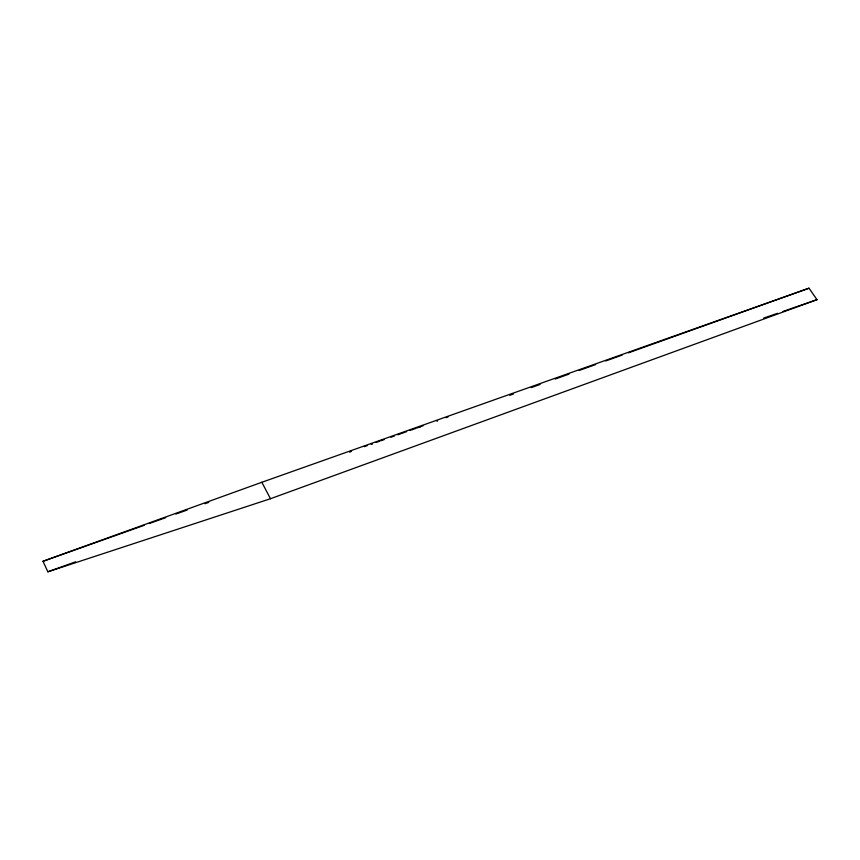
<?xml version="1.0" encoding="UTF-8"?>
<svg xmlns="http://www.w3.org/2000/svg" width="860" height="860" viewBox="0 0 860 860"><rect width="100%" height="100%" fill="white"/><g stroke="black" fill="none" stroke-linecap="round" stroke-linejoin="round"><path stroke-width="1.29" d="M372.208 443.878L371.23 444.244L372.122 443.932M270.481 498.725L817 299.667L809.013 288.197L261.838 482.277L43 561.268L47.859 571.803L270.481 498.725L261.838 482.277M47.859 571.803L75.615 561.795M349.665 451.876L350.837 451.457M376.132 442.47L379.486 441.266M380.658 440.847L384.162 439.6M412.51 429.581L415.95 428.355M417.1 427.947L420.508 426.721M509.765 395.31L513.549 393.955M531.233 387.634L540.069 384.463M555.216 379.045L569.105 374.068M579.21 370.456L595.625 364.575M605.73 360.963L622.145 355.083M628.456 352.826L809.013 288.197M364.371 446.662L367.274 445.598M390.956 437.267L394.407 436.031M397.858 434.805L406.619 431.602M409.94 430.419L413.252 429.237M445.974 417.691L448.071 416.917M43 561.268L144.211 525.309M149.275 523.504L165.722 517.666M175.849 514.065L187.233 510.023M204.938 503.734L208.744 502.38M419.863 426.893L422.959 425.797M349.751 451.855L350.977 451.425M763.68 318.092L777.644 313.266M782.718 311.513L817 299.667M437.546 420.669L436.762 420.948L437.471 420.712"/></g></svg>
